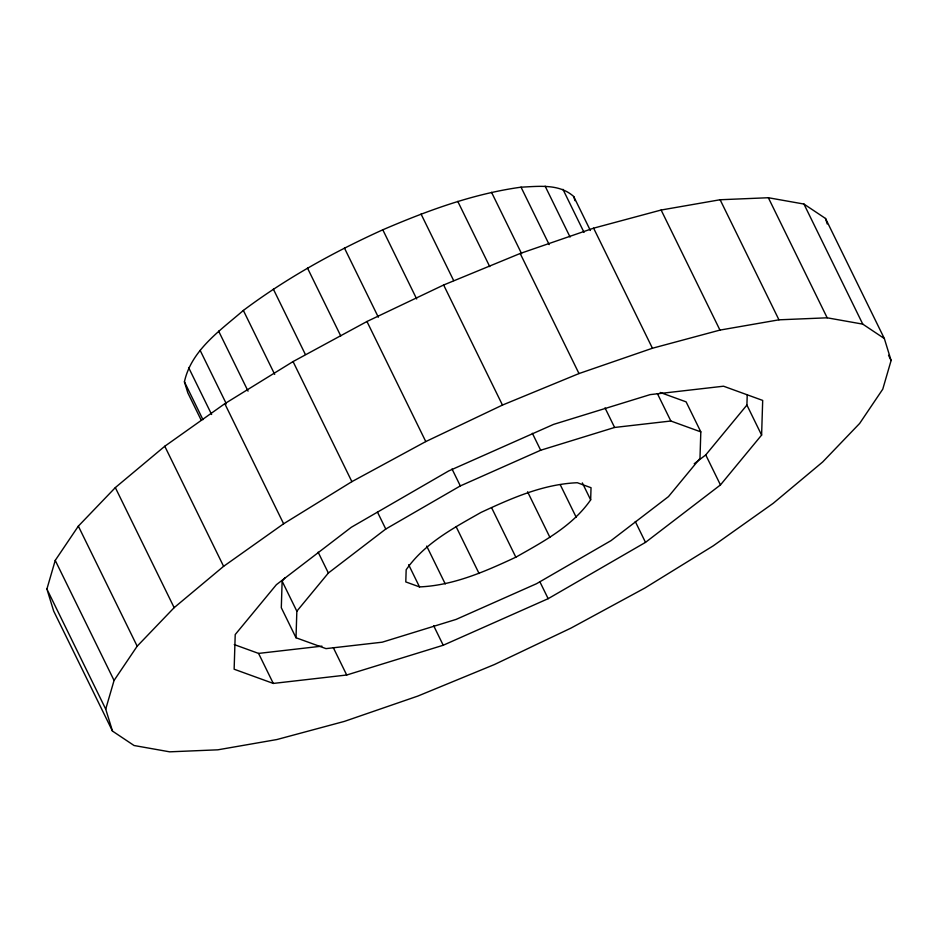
<?xml version="1.0" encoding="UTF-8"?>
<svg xmlns="http://www.w3.org/2000/svg" width="938" height="938" viewBox="0 0 938 938"><rect width="100%" height="100%" fill="white"/><g stroke="black" fill="none" stroke-linecap="round" stroke-linejoin="round"><path stroke-width="1.41" d="M284.918 577.82L282.127 581.185L281.306 607.73L296.009 637.758L325.99 648.627L382.223 642.19L456.149 619.397L536.501 583.717L611.06 540.605L668.466 496.612L699.983 458.436L700.815 431.879L686.112 401.863L660.211 392.471M296.009 637.758L296.842 611.201L282.127 581.185M590.659 499.86L591.034 487.713L577.316 482.73C543.172 484.16 511.491 498.242 480.983 512.441C453.675 527.953 424.492 543.325 406.166 569.776L405.791 581.923L419.509 586.907C453.652 585.476 485.333 571.394 515.841 557.195C543.149 541.695 572.332 526.312 590.659 499.86L582.346 482.894M761.609 435.08L762.688 400.42L723.538 386.21L650.116 394.628L553.596 424.386L448.669 470.958L351.328 527.262L276.37 584.702L235.215 634.557L234.137 669.216L273.286 683.427L346.708 675.008L443.228 645.25L548.155 598.679L645.496 542.375L720.454 484.934L761.609 435.08L746.906 405.064L747.223 394.957M46.9 589.052L55.236 560.396L78.346 526.136L115.327 487.596L164.783 446.254L224.792 403.703L293.055 361.576L366.957 321.5L443.639 285L520.168 253.483L593.613 228.169L661.126 210.03L720.126 199.747L768.351 197.73L803.936 204.05L825.522 218.472L884.346 338.548L891.1 360.509L882.764 389.176L859.654 423.437L822.673 461.977L773.217 503.307L713.208 545.857L644.945 587.985L571.043 628.061L494.361 664.561L417.832 696.078L344.387 721.392L276.874 739.543L217.874 749.814L169.649 751.83L134.064 745.511L112.478 731.089L53.654 611.013L46.9 589.052L105.724 709.128L112.478 731.089M201.224 420.212L187.799 392.811L184.423 381.825C191.27 350.202 220.348 330.399 243.364 310.431C286.465 278.152 333.811 252.005 382.798 229.798C427.153 210.745 472.987 193.814 521.036 187.178C538.775 186.357 559.435 183.531 573.728 196.534L590.354 230.478M105.724 709.128L114.061 680.46L137.171 646.2L174.151 607.66L223.607 566.329L283.616 523.779L351.879 481.651L425.782 441.575L502.463 405.075L578.992 373.559L652.426 348.244L719.95 330.094L778.95 319.823L827.175 317.806L862.761 324.126L884.346 338.548M296.842 611.201L328.359 573.024L385.764 529.032L460.324 485.919L540.675 450.24L614.601 427.458L670.834 421.01L700.815 431.879M694.214 463.759L705.751 454.918L746.906 405.064M234.277 644.594L258.571 653.411L321.922 646.141M888.544 355.291L891.1 360.509M803.936 204.05L862.761 324.126M768.351 197.73L827.175 317.806M720.126 199.747L778.95 319.823M661.126 210.03L719.95 330.094M705.751 454.918L720.454 484.934M593.613 228.169L652.426 348.244M562.941 189.324L584.034 232.401M657.397 393.597L670.834 421.01M545.142 186.17L570.081 237.068M521.036 187.178L549.164 244.595M605.01 407.878L614.601 427.458M491.535 192.313L521.587 253.659M520.168 253.483L578.992 373.559M635.272 521.493L645.496 542.375M457.779 201.389L489.742 266.638M560.244 484.712L576.237 517.33M532.362 433.274L540.675 450.24M421.056 214.04L453.664 280.603M443.639 285L502.463 405.075M527.59 491.793L549.961 537.474M382.798 229.798L416.683 298.976M539.842 581.701L548.155 598.679M491.547 507.599L515.841 557.195M344.445 248.054L378.331 317.22M452.01 468.953L460.324 485.919M366.957 321.5L425.782 441.575M456.056 526.535L479.072 573.517M307.5 268.092L340.752 335.956M426.696 546.104L445.245 583.952M408.64 564.711L419.509 586.907M273.368 289.15L305.342 354.412M433.637 625.669L443.228 645.25M377.451 512.066L385.764 529.032M293.055 361.576L351.879 481.651M243.364 310.431L274.693 374.379M218.636 331.102L248.054 391.134M318.123 552.142L328.359 573.024M200.146 350.366L226.363 403.879M224.792 403.703L283.616 523.779M333.283 647.595L346.708 675.008M188.585 367.497L211.613 414.479M184.423 381.825L202.96 419.673M164.783 446.254L223.607 566.329M258.571 653.411L273.286 683.427M115.327 487.596L174.151 607.66M78.346 526.136L137.171 646.2M55.236 560.396L114.061 680.46M825.522 218.472L827.21 223.971M573.728 196.534L574.994 200.662"/></g></svg>
